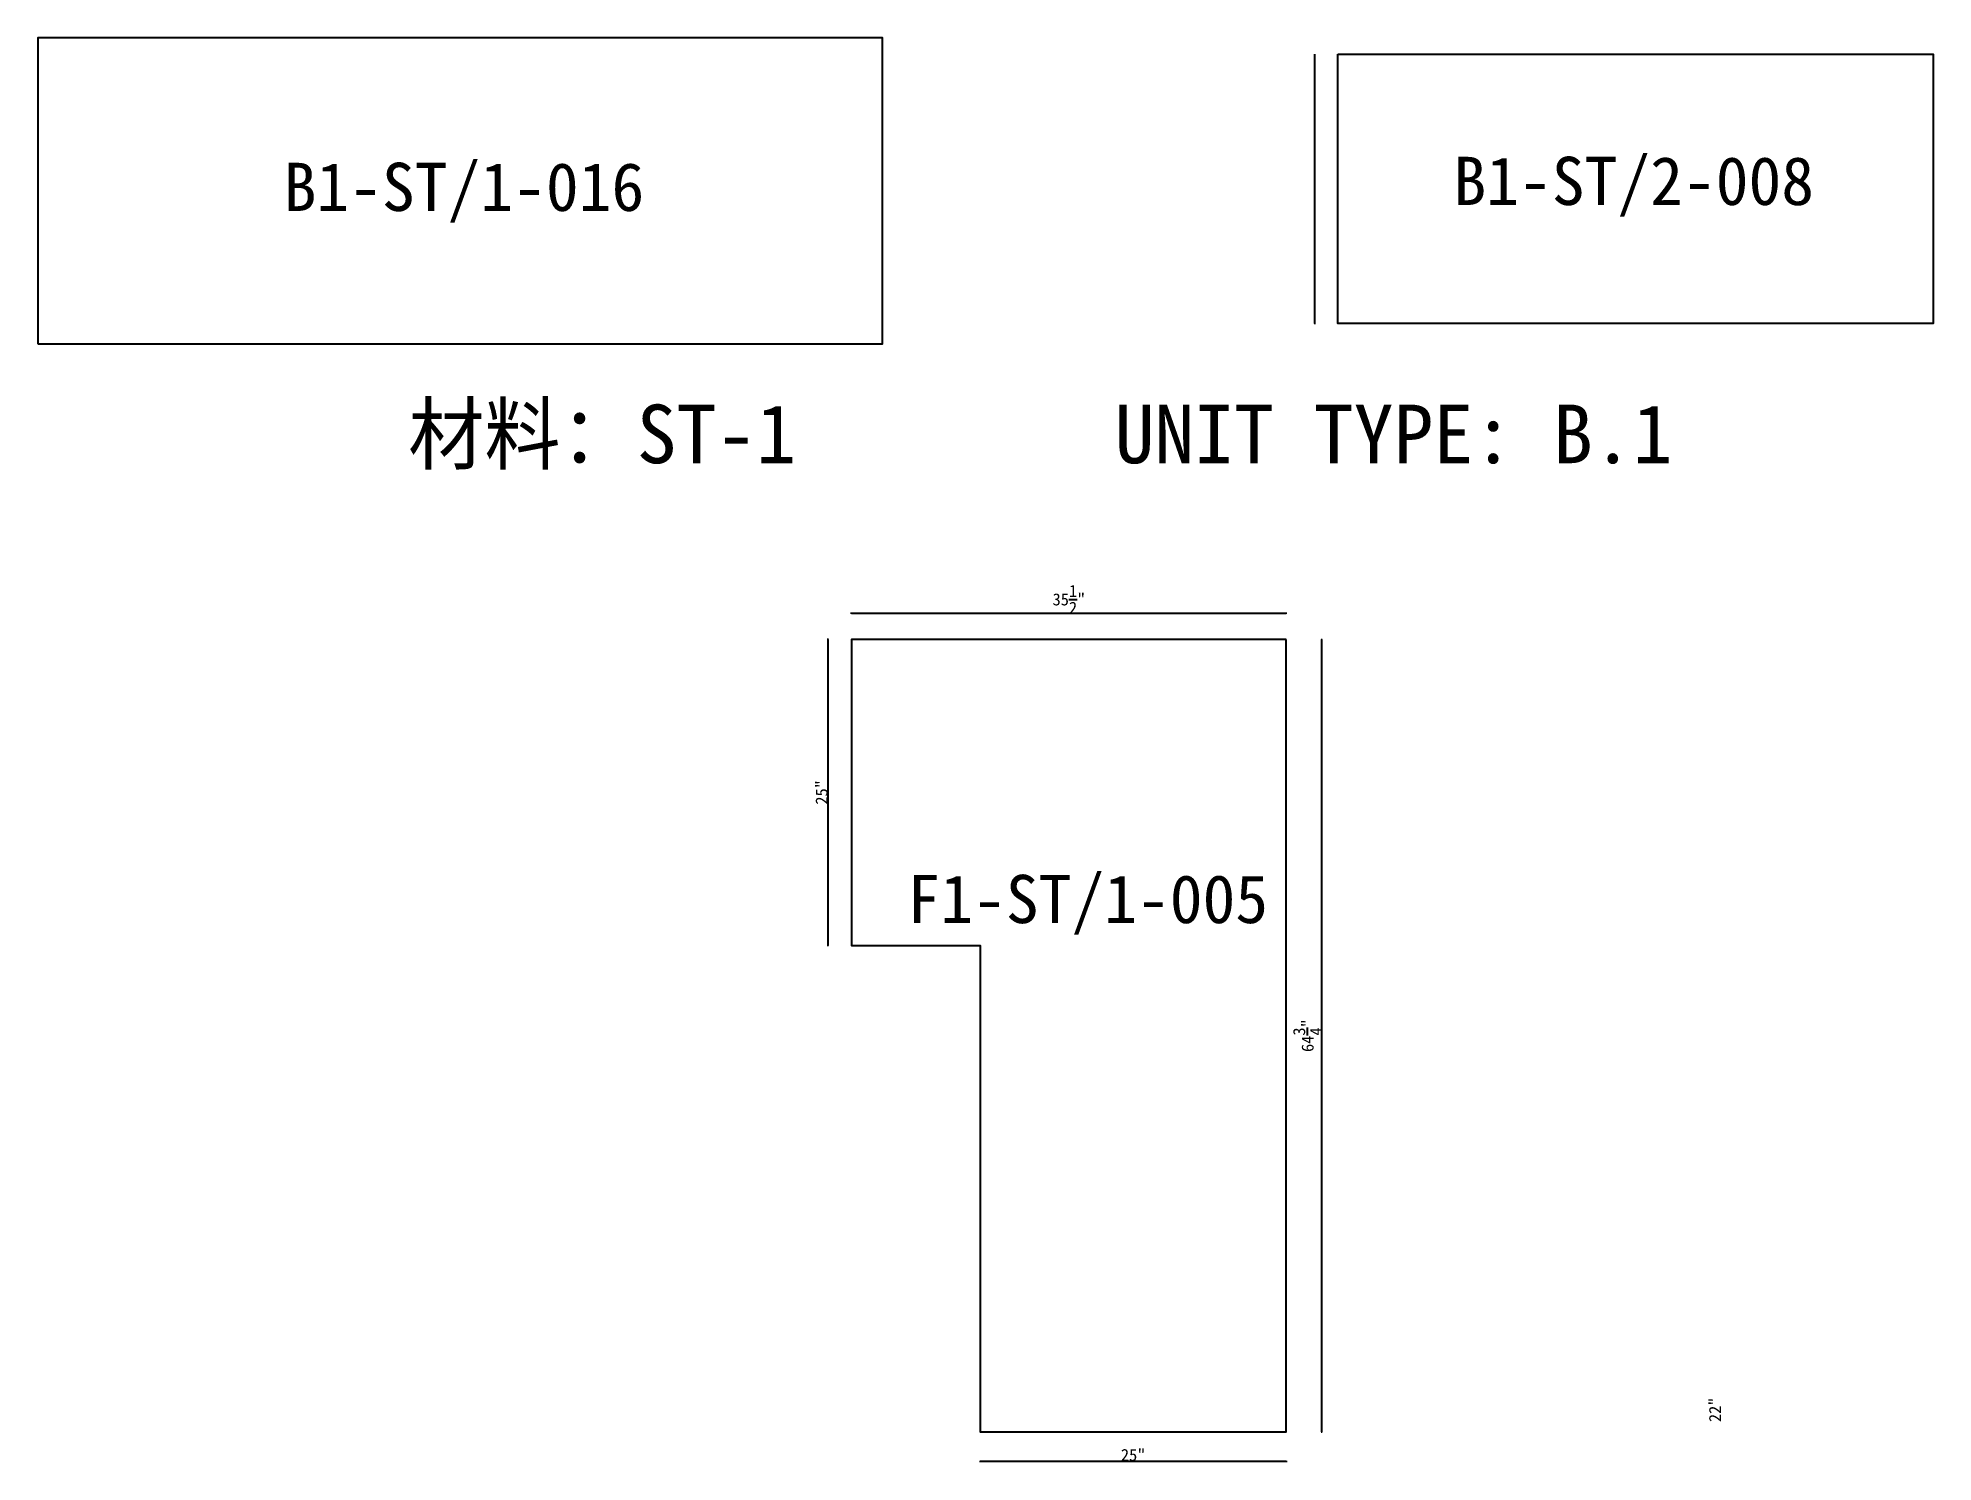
# Model space of a CAD drawing. Header units: metres. Extents: x 79953 to 83885, y -18386 to -15430.
import ezdxf
from ezdxf.enums import TextEntityAlignment as Align

# ---------------------------------------------------------------- set-up
doc = ezdxf.new("R2010")
doc.units = ezdxf.units.M

msp = doc.modelspace()

# ---------------------------------------------------------------- linework, layer by layer
at = {"lineweight": -2, "transparency": 16777216}
for p, q in [((82602.5, -16023), (82602.5, -15464.2)), ((82543, -16624.7), (81641.3, -16624.7)), ((81592.3, -17313.7), (81592.3, -16678.7)), ((82616.5, -16678.7), (82616.5, -18323.4)), ((82543, -18384.6), (81908, -18384.6))]:
    msp.add_line(p, q, dxfattribs=at)
at = {"color": 0, "lineweight": -2, "transparency": 16777216}
for p, q in [((82603.5, -16023), (82601, -16023)), ((81641.3, -16625.7), (81641.3, -16623.2)), ((82543, -16625.7), (82543, -16623.2)), ((81593.3, -16678.7), (81590.8, -16678.7)), ((82615.5, -16678.7), (82618, -16678.7)), ((81593.3, -17313.7), (81590.8, -17313.7)), ((82615.5, -18323.4), (82618, -18323.4)), ((81908, -18383.6), (81908, -18386.1)), ((82543, -18383.6), (82543, -18386.1))]:
    msp.add_line(p, q, dxfattribs=at)
at = {"layer": 'COUNTERTOPS'}
for points in [[(79952.9, -16065.4), (81705.5, -16065.4), (81705.5, -15430.4), (79952.9, -15430.4)], [(82650.2, -15464.2), (83885.3, -15464.2), (83885.3, -16023), (82650.2, -16023)], [(82543, -16678.7), (81641.3, -16678.7), (81641.3, -17313.7), (81908, -17313.7), (81908, -18323.4), (82543, -18323.4)]]:
    msp.add_lwpolyline(points, close=True, dxfattribs=at)
at = {"layer": 'Defpoints', "color": 0, "transparency": 16777216}
for p in [(82650.2, -16023), (81641.3, -16624.7), (81592.3, -16678.7), (81641.3, -16678.7), (81641.3, -16678.7), (82543, -16678.7), (82543, -16678.7), (81641.3, -17313.7), (81908, -18323.4), (82543, -18323.4), (82543, -18323.4), (82616.5, -18323.4), (81908, -18384.6)]:
    msp.add_point(p, dxfattribs=at)

# ---------------------------------------------------------------- texts
for s, height, p in [('材料：ST-1', 121.59, (80721.2, -16313.1)), ('UNIT TYPE: B.1', 121.586, (82186.8, -16313.1))]:
    msp.add_text(s, height=height).set_placement(p)
at = {"color": 1, "transparency": 16777216, "char_height": 25, "attachment_point": 5}
for s, insert in [('\\A1;35{\\H1x;\\S1/2;}"', (82092.2, -16595.7)), ('\\A1;25"', (82225.5, -18371.5))]:
    msp.add_mtext(s, dxfattribs=dict(at, insert=insert))
at = {"color": 1, "transparency": 16777216, "char_height": 25, "attachment_point": 5, "rotation": 90}
for s, insert in [('\\A1;25"', (81579.2, -16996.2)), ('\\A1;64{\\H1x;\\S3/4;}"', (82587.4, -17501)), ('\\A1;22"', (83432.8, -18277.6))]:
    msp.add_mtext(s, dxfattribs=dict(at, insert=insert))
at = {"layer": 'COUNTERTOP_NUMBER', "color": 3}
for s, p in [('B1-ST/1-016', (80836.9, -15739.6)), ('B1-ST/2-008', (83264.2, -15727.2)), ('F1-ST/1-005', (82131.4, -17217.5))]:
    msp.add_text(s, height=100, dxfattribs=at).set_placement(p, align=Align.MIDDLE_CENTER)

doc.saveas('drawing.dxf')
